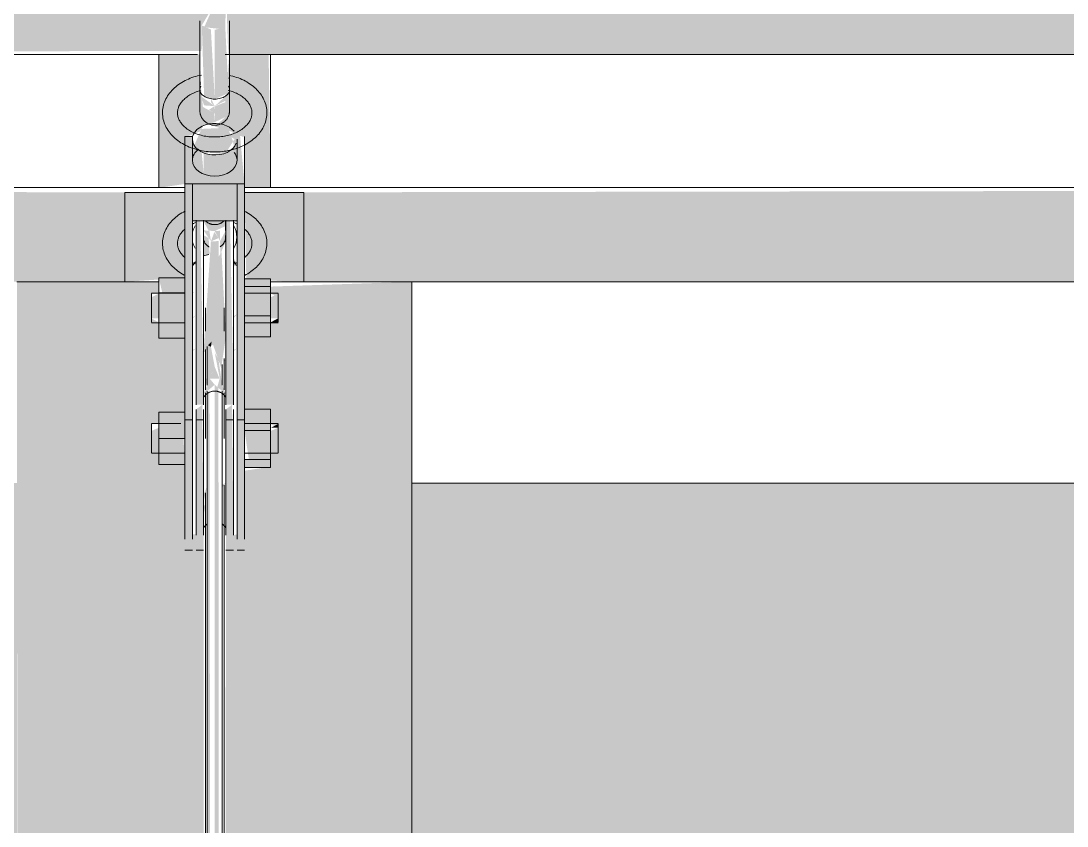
# Model space of a CAD drawing. Header units: inches. Extents: x -54880 to -186, y -132 to 853.
# Drawn here: x -13244.79 to -13227.24, y 272.25 to 285.75 of the extents above; entities that cross this region are included whole.
import ezdxf

# ---------------------------------------------------------------- set-up
doc = ezdxf.new("R2010")
doc.units = ezdxf.units.IN
doc.header["$MEASUREMENT"] = 0
doc.layers.add('M-HVAC-DUCT', color=70, linetype='Continuous', lineweight=9)
doc.layers.add('Q-SPCQ', color=91, linetype='Continuous', lineweight=9)

# ---------------------------------------------------------------- blocks, each defined once
blk = doc.blocks.new('Basketball_Backstop-Performance_Sports_Systems-3103-Ceiling_Hung - 27_-0_ to 27_-11 7_8_-652462-Section 6')
at = {"layer": 'Q-SPCQ'}
h = blk.add_hatch(color=256, dxfattribs=at)
h.paths.add_polyline_path([(-25596.346, 286.937), (-25596.169, 286.696), (-25596.044, 286.937), (-25596.294, 286.937)], flags=0)
h.paths.add_polyline_path([(-25622.044, 286.937), (-25622.169, 286.937), (-25622.104, 286.768)], flags=0)
h.paths.add_polyline_path([(-25647.952, 286.937), (-25647.992, 286.937), (-25647.992, 286.849)], flags=0)
h.paths.add_polyline_path([(-25622.385, 285.674), (-25622.419, 286.937), (-25647.952, 286.937), (-25647.934, 285.187), (-25622.391, 285.247), (-25622.386, 285.644)], flags=0)
h.paths.add_polyline_path([(-25621.992, 285.644), (-25622.169, 286.042), (-25622.346, 285.644), (-25622.072, 285.613), (-25622.044, 285.62)], flags=0)
h.paths.add_polyline_path([(-25596.361, 285.187), (-25596.355, 285.479), (-25596.414, 285.57), (-25596.395, 286.343), (-25596.41, 286.937), (-25622.044, 286.937), (-25621.966, 285.883), (-25621.948, 285.335), (-25621.937, 285.187), (-25596.404, 285.187)], flags=0)
h.paths.add_polyline_path([(-25592.169, 285.187), (-25592.169, 286.937), (-25595.952, 286.909), (-25595.934, 285.187), (-25594.969, 285.187)], flags=0)
h.paths.add_polyline_path([(-25648.346, 286.937), (-25648.164, 286.702), (-25648.044, 286.937), (-25648.294, 286.937)], flags=0)
h.paths.add_polyline_path([(-25652.169, 285.187), (-25648.353, 285.258), (-25648.38, 286.089), (-25648.41, 286.937), (-25652.169, 286.937), (-25652.169, 285.247)], flags=0)
h.paths.add_polyline_path([(-25622.169, 286.446), (-25622.294, 286.937), (-25622.385, 286.937), (-25622.186, 286.485)], flags=0)
for points in [[(-25622.385, 285.674), (-25622.169, 286.042), (-25622.233, 286.593), (-25622.385, 286.937), (-25622.405, 286.042)], [(-25621.992, 285.644), (-25621.971, 286.446), (-25622.104, 286.768), (-25622.169, 286.528), (-25622.169, 286.042), (-25622.044, 285.76)], [(-25622.169, 284.439), (-25622.233, 285.605), (-25622.385, 285.674), (-25622.347, 284.486), (-25622.266, 284.452)], [(-25622.169, 284.439), (-25621.937, 284.537), (-25621.992, 285.644), (-25622.169, 285.6), (-25622.169, 285.009)], [(-25621.231, 282.955), (-25621.265, 285.187), (-25621.925, 285.187), (-25621.99, 284.387), (-25622.169, 284.316), (-25622.169, 284.2), (-25621.932, 284.275), (-25621.99, 284.136), (-25622.169, 283.978), (-25621.893, 283.895), (-25621.844, 283.861), (-25621.706, 283.81), (-25621.669, 283.81), (-25621.669, 282.955), (-25621.232, 282.955)], [(-25622.415, 284.623), (-25622.398, 284.743), (-25622.415, 284.69)], [(-25621.94, 284.781), (-25621.923, 284.796), (-25621.94, 284.796)], [(-25621.844, 283.015), (-25621.669, 283.015), (-25621.743, 283.81), (-25621.833, 283.768), (-25621.862, 283.728), (-25621.844, 283.633), (-25621.981, 283.536), (-25621.981, 283.183), (-25622.266, 283.156), (-25622.356, 283.213), (-25622.39, 283.567), (-25622.531, 283.697), (-25622.544, 283.81), (-25622.669, 283.81), (-25622.669, 283.015), (-25621.981, 283.015)], [(-25622.169, 283.147), (-25621.981, 283.183), (-25621.981, 283.536), (-25622.266, 283.51), (-25622.356, 283.536), (-25622.356, 283.183), (-25622.266, 283.156)], [(-25622.669, 280.229), (-25622.544, 280.229), (-25622.544, 283.015), (-25622.669, 283.015), (-25622.669, 280.322)], [(-25621.794, 282.396), (-25621.794, 283.015), (-25622.544, 283.015), (-25622.544, 282.396)], [(-25621.669, 280.229), (-25621.669, 283.015), (-25621.794, 283.015), (-25621.794, 280.229)], [(-25622.481, 279.612), (-25622.356, 279.612), (-25622.412, 282.396), (-25622.481, 282.396), (-25622.481, 280)], [(-25621.856, 279.612), (-25621.912, 282.396), (-25621.981, 282.396), (-25621.981, 279.612)], [(-25622.669, 281.19), (-25622.669, 281.443), (-25623.106, 281.443), (-25623.048, 281.19)], [(-25621.231, 281.295), (-25621.231, 281.425), (-25621.669, 281.425), (-25621.669, 281.295)], [(-25622.544, 281.179), (-25622.481, 281.229), (-25622.544, 281.18)], [(-25621.669, 280.807), (-25621.231, 280.807), (-25621.231, 281.295), (-25621.669, 281.295)], [(-25623.048, 280.685), (-25622.669, 280.685), (-25622.669, 281.19), (-25623.106, 281.19), (-25623.106, 280.685)], [(-25621.669, 280.45), (-25621.231, 280.45), (-25621.231, 280.807), (-25621.669, 280.807)], [(-25621.106, 280.696), (-25621.106, 280.761), (-25621.231, 280.696)], [(-25623.048, 280.432), (-25622.669, 280.432), (-25622.669, 280.685), (-25623.106, 280.685), (-25623.106, 280.432)], [(-25622.233, 280.288), (-25622.221, 280.374), (-25622.285, 280.311), (-25622.237, 280.288)], [(-25622.544, 279.493), (-25622.544, 280.229), (-25622.669, 280.229), (-25622.669, 279.493)], [(-25621.669, 279.493), (-25621.669, 280.229), (-25621.794, 280.229), (-25621.794, 279.493)], [(-25622.669, 277.141), (-25622.544, 277.141), (-25622.544, 279.493), (-25622.669, 279.493), (-25622.669, 277.424)], [(-25622.481, 279.314), (-25622.356, 279.314), (-25622.356, 279.612), (-25622.481, 279.612)], [(-25621.981, 279.314), (-25621.856, 279.314), (-25621.856, 279.612), (-25621.981, 279.612)], [(-25621.794, 277.141), (-25621.669, 277.141), (-25621.669, 279.493), (-25621.794, 279.493), (-25621.794, 277.424)], [(-25622.356, 277.126), (-25622.378, 279.314), (-25622.481, 279.235), (-25622.481, 277.126)], [(-25621.981, 277.126), (-25621.856, 277.126), (-25621.878, 279.314), (-25621.981, 279.235), (-25621.981, 277.424)], [(-25623.106, 278.75), (-25622.669, 278.75), (-25622.669, 279.187), (-25623.106, 279.187)], [(-25621.669, 278.881), (-25621.231, 278.881), (-25621.231, 279.238), (-25621.669, 279.238), (-25621.669, 279.121)], [(-25621.106, 278.927), (-25621.106, 278.991), (-25621.231, 278.927)], [(-25621.231, 278.393), (-25621.231, 278.881), (-25621.669, 278.881), (-25621.596, 278.393)], [(-25623.048, 278.312), (-25622.669, 278.312), (-25622.693, 278.75), (-25623.106, 278.75), (-25623.106, 278.312)], [(-25622.044, 278.68), (-25622.018, 278.732), (-25622.044, 278.681)], [(-25621.669, 278.262), (-25621.231, 278.262), (-25621.231, 278.393), (-25621.669, 278.393)]]:
    blk.add_hatch(color=256, dxfattribs=at).paths.add_polyline_path(points, flags=0)
h = blk.add_hatch(color=256, dxfattribs=at)
h.paths.add_polyline_path([(-25622.169, 284.32), (-25622.233, 284.448), (-25622.228, 284.376), (-25622.175, 284.326)], flags=0)
h.paths.add_polyline_path([(-25622.169, 284.2), (-25622.175, 284.32), (-25622.266, 284.258), (-25622.182, 284.208)], flags=0)
h.paths.add_polyline_path([(-25623.075, 282.955), (-25622.669, 283.015), (-25622.638, 283.81), (-25622.415, 283.896), (-25622.356, 283.996), (-25622.169, 284.052), (-25622.182, 284.198), (-25622.356, 284.198), (-25622.399, 284.623), (-25622.416, 285.187), (-25623.106, 285.187), (-25623.106, 282.955)], flags=0)
h = blk.add_hatch(color=256, dxfattribs=at)
h.paths.add_polyline_path([(-25622.347, 284.167), (-25622.169, 284.2), (-25622.393, 284.32)], flags=0)
h.paths.add_polyline_path([(-25622.169, 284.32), (-25622.4, 284.486), (-25622.347, 284.333), (-25622.266, 284.327)], flags=0)
h = blk.add_hatch(color=256, dxfattribs=at)
h.paths.add_polyline_path([(-25622.169, 284.052), (-25621.955, 284.153), (-25621.925, 284.316), (-25622.169, 284.2)], flags=0)
h.paths.add_polyline_path([(-25622.169, 284.32), (-25621.929, 284.439), (-25621.992, 284.485), (-25622.072, 284.41)], flags=0)
h = blk.add_hatch(color=256, dxfattribs=at)
h.paths.add_polyline_path([(-25621.981, 283.536), (-25621.862, 283.728), (-25621.948, 283.958), (-25622.39, 283.938), (-25622.507, 283.676), (-25622.356, 283.536)], flags=0)
h.paths.add_polyline_path([(-25622.337, 283.721), (-25622.356, 283.821), (-25622.169, 283.766)], flags=0)
h = blk.add_hatch(color=256, dxfattribs=at)
h.paths.add_polyline_path([(-25622.337, 283.721), (-25622.169, 283.766), (-25622.39, 283.831)], flags=0)
h.paths.add_polyline_path([(-25621.759, 283.728), (-25621.727, 283.895), (-25621.948, 283.831)], flags=0)
h = blk.add_hatch(color=256, dxfattribs=at)
h.paths.add_polyline_path([(-25670.174, 281.375), (-25623.674, 281.375), (-25623.674, 282.875), (-25670.174, 282.955), (-25670.174, 282.665)], flags=0)
h.paths.add_polyline_path([(-25574.174, 281.375), (-25574.174, 282.955), (-25620.674, 282.875), (-25620.674, 281.375), (-25577.689, 281.375)], flags=0)
h.paths.add_polyline_path([(-25622.079, 282.059), (-25622.072, 281.848), (-25621.981, 282.059), (-25621.981, 282.237), (-25622.077, 282.064)], flags=0)
h.paths.add_polyline_path([(-25622.233, 282.052), (-25622.105, 282.107), (-25622.174, 282.212), (-25622.23, 282.059)], flags=0)
h.paths.add_polyline_path([(-25622.356, 281.808), (-25622.254, 281.844), (-25622.271, 282.109), (-25622.356, 282.157), (-25622.356, 281.835)], flags=0)
h.paths.add_polyline_path([(-25621.856, 281.928), (-25621.799, 282.125), (-25621.856, 281.937)], flags=0)
h.paths.add_polyline_path([(-25622.169, 282.226), (-25621.981, 282.312), (-25621.986, 282.396), (-25622.356, 282.39), (-25622.271, 282.232), (-25622.174, 282.227)], flags=0)
h = blk.add_hatch(color=256, dxfattribs=at)
h.paths.add_polyline_path([(-25623.674, 281.375), (-25622.669, 281.443), (-25622.669, 282.875), (-25623.674, 282.875), (-25623.674, 282.665)], flags=0)
h.paths.add_polyline_path([(-25620.674, 281.375), (-25620.674, 282.875), (-25621.669, 282.875), (-25621.639, 281.425), (-25620.888, 281.375)], flags=0)
h.paths.add_polyline_path([(-25622.483, 281.623), (-25622.481, 281.624), (-25622.544, 281.623)], flags=0)
h.paths.add_polyline_path([(-25621.856, 281.623), (-25621.794, 281.681), (-25621.856, 281.776)], flags=0)
h = blk.add_hatch(color=256, dxfattribs=at)
h.paths.add_polyline_path([(-25622.079, 282.059), (-25622.079, 282.231), (-25622.169, 282.226)], flags=0)
h.paths.add_polyline_path([(-25622.233, 282.052), (-25622.258, 282.231), (-25622.356, 282.237)], flags=0)
h.paths.add_polyline_path([(-25622.061, 279.931), (-25621.981, 280.452), (-25622.055, 281.875), (-25622.105, 281.793), (-25622.105, 282.058), (-25622.233, 282.052), (-25622.356, 280.187), (-25622.198, 280.322), (-25622.083, 280)], flags=0)
h = blk.add_hatch(color=256, dxfattribs=at)
h.paths.add_polyline_path([(-25625.126, 157.563), (-25622.294, 157.563), (-25622.294, 160.188), (-25625.39, 160.188), (-25625.374, 157.563)], flags=0)
h.paths.add_polyline_path([(-25620.718, 157.563), (-25618.958, 157.563), (-25618.974, 160.188), (-25622.044, 160.188), (-25622.044, 157.563), (-25620.888, 157.563)], flags=0)
h.paths.add_polyline_path([(-25618.958, 164.313), (-25618.861, 164.313), (-25618.936, 224.792), (-25619.937, 224.75), (-25622.013, 224.75), (-25621.948, 213.056), (-25621.669, 213.056), (-25621.669, 211.919), (-25621.794, 211.919), (-25621.794, 211.694), (-25621.669, 211.641), (-25621.669, 210.671), (-25621.231, 210.671), (-25621.231, 210.425), (-25621.106, 210.36), (-25621.106, 209.942), (-25621.231, 209.942), (-25621.317, 209.695), (-25621.669, 209.641), (-25621.669, 208.574), (-25621.794, 208.574), (-25621.856, 208.559), (-25621.981, 208.559), (-25622.044, 164.313), (-25618.974, 164.313)], flags=0)
h.paths.add_polyline_path([(-25622.356, 208.884), (-25622.294, 209.122), (-25622.356, 209.061)], flags=0)
h.paths.add_polyline_path([(-25623.323, 224.76), (-25623.656, 224.794), (-25623.479, 224.771)], flags=0)
h.paths.add_polyline_path([(-25625.208, 164.313), (-25622.294, 164.313), (-25622.356, 208.559), (-25622.481, 208.574), (-25622.544, 208.574), (-25622.669, 208.574), (-25622.669, 209.746), (-25623.106, 209.746), (-25623.106, 209.942), (-25623.231, 210.011), (-25623.231, 210.425), (-25623.106, 210.425), (-25623.031, 210.621), (-25622.669, 210.621), (-25622.669, 211.694), (-25622.544, 211.694), (-25622.544, 211.919), (-25622.669, 211.919), (-25622.611, 213.056), (-25622.356, 213.056), (-25622.325, 224.751), (-25625.486, 224.751), (-25625.407, 164.313), (-25625.374, 164.313)], flags=0)
h.paths.add_polyline_path([(-25621.856, 210.425), (-25621.794, 210.425), (-25621.856, 210.668)], flags=0)
h.paths.add_polyline_path([(-25622.544, 210.425), (-25622.481, 210.474), (-25622.544, 210.426)], flags=0)
h.paths.add_polyline_path([(-25622.356, 210.933), (-25622.325, 210.944), (-25622.356, 210.944)], flags=0)
h.paths.add_polyline_path([(-25622.013, 211.459), (-25621.981, 211.509), (-25622.013, 211.482)], flags=0)
h.paths.add_polyline_path([(-25622.611, 213.766), (-25622.544, 213.914), (-25622.39, 213.831), (-25622.544, 213.786)], flags=0)
h.paths.add_polyline_path([(-25621.025, 225.241), (-25620.869, 225.204), (-25620.888, 225.232)], flags=0)
h.paths.add_polyline_path([(-25619.801, 225.187), (-25618.861, 225.248), (-25618.861, 281.375), (-25621.231, 281.295), (-25621.231, 281.179), (-25621.106, 281.114), (-25621.106, 280.696), (-25621.231, 280.696), (-25621.317, 280.45), (-25621.669, 280.45), (-25621.669, 279.238), (-25621.231, 279.238), (-25621.231, 278.991), (-25621.106, 278.927), (-25621.106, 278.509), (-25621.231, 278.509), (-25621.317, 278.262), (-25621.669, 278.208), (-25621.669, 277.141), (-25621.794, 277.141), (-25621.856, 277.126), (-25621.981, 277.126), (-25622.013, 225.249), (-25619.832, 225.195)], flags=0)
h.paths.add_polyline_path([(-25622.356, 277.451), (-25622.325, 277.628), (-25622.356, 277.628)], flags=0)
h.paths.add_polyline_path([(-25623.656, 225.189), (-25622.325, 225.25), (-25622.356, 277.126), (-25622.481, 277.141), (-25622.544, 277.141), (-25622.669, 277.141), (-25622.669, 278.312), (-25623.106, 278.312), (-25623.106, 278.509), (-25623.231, 278.573), (-25623.231, 278.991), (-25623.106, 278.991), (-25623.02, 279.187), (-25622.669, 279.187), (-25622.669, 280.432), (-25623.106, 280.432), (-25623.106, 280.696), (-25623.231, 280.761), (-25623.231, 281.179), (-25623.106, 281.19), (-25623.106, 281.375), (-25625.486, 281.375), (-25625.448, 225.231), (-25624.853, 225.234), (-25623.559, 225.204)], flags=0)
h.paths.add_polyline_path([(-25622.356, 279.5), (-25622.32, 279.579), (-25622.356, 279.511)], flags=0)
h.paths.add_polyline_path([(-25622.018, 280.022), (-25621.981, 280.076), (-25622.018, 280.049)], flags=0)
h = blk.add_hatch(color=256, dxfattribs=at)
h.paths.add_polyline_path([(-25623.106, 280.761), (-25623.106, 281.179), (-25623.231, 281.114), (-25623.231, 280.761)], flags=0)
h.paths.add_polyline_path([(-25622.544, 280.761), (-25622.481, 280.812), (-25622.544, 280.777)], flags=0)
h.paths.add_polyline_path([(-25621.106, 280.761), (-25621.106, 281.179), (-25621.231, 281.114), (-25621.231, 280.761)], flags=0)
h.paths.add_polyline_path([(-25621.856, 280.761), (-25621.794, 280.832), (-25621.856, 280.794)], flags=0)
h = blk.add_hatch(color=256, dxfattribs=at)
h.paths.add_polyline_path([(-25622.544, 280.208), (-25622.481, 280.261), (-25622.544, 280.229)], flags=0)
h.paths.add_polyline_path([(-25621.856, 280.208), (-25621.794, 280.261), (-25621.856, 280.229)], flags=0)
h = blk.add_hatch(color=256, dxfattribs=at)
h.paths.add_polyline_path([(-25622.169, 210.929), (-25622.257, 279.574), (-25622.294, 279.489), (-25622.229, 210.944), (-25622.169, 210.929)], flags=0)
h.paths.add_polyline_path([(-25622.294, 279.643), (-25622.169, 279.952), (-25622.233, 280.288), (-25622.294, 280.288), (-25622.294, 279.749)], flags=0)
h = blk.add_hatch(color=256, dxfattribs=at)
h.paths.add_polyline_path([(-25622.169, 210.929), (-25622.044, 210.944), (-25622.107, 279.596), (-25622.169, 279.649), (-25622.169, 211.183)], flags=0)
h.paths.add_polyline_path([(-25622.044, 279.643), (-25622.107, 280.078), (-25622.169, 280.19), (-25622.081, 279.735), (-25622.044, 279.643)], flags=0)
h = blk.add_hatch(color=256, dxfattribs=at)
h.paths.add_polyline_path([(-25622.087, 279.749), (-25622.169, 279.951), (-25622.251, 279.749), (-25622.118, 279.749)], flags=0)
h.paths.add_polyline_path([(-25621.981, 279.489), (-25622.087, 279.749), (-25622.126, 279.612)], flags=0)
h.paths.add_polyline_path([(-25622.356, 279.489), (-25622.169, 279.649), (-25622.251, 279.749), (-25622.307, 279.612)], flags=0)
h = blk.add_hatch(color=256, dxfattribs=at)
h.paths.add_polyline_path([(-25622.304, 278.694), (-25622.304, 278.711), (-25622.304, 278.75)], flags=0)
h.paths.add_polyline_path([(-25622.32, 279.579), (-25622.294, 279.749), (-25622.32, 279.749)], flags=0)
h = blk.add_hatch(color=256, dxfattribs=at)
h.paths.add_polyline_path([(-25621.106, 278.509), (-25621.106, 278.927), (-25621.231, 278.875), (-25621.231, 278.509)], flags=0)
h.paths.add_polyline_path([(-25623.106, 278.509), (-25623.106, 278.927), (-25623.231, 278.875), (-25623.231, 278.509)], flags=0)
h = blk.add_hatch(color=256, dxfattribs=at)
h.paths.add_polyline_path([(-25622.356, 277.689), (-25622.294, 277.947), (-25622.356, 277.812)], flags=0)
h.paths.add_polyline_path([(-25622.044, 277.929), (-25621.981, 278), (-25622.044, 277.978)], flags=0)
for p, q in [((-25622.419, 285.749), (-25622.419, 284.604)), ((-25621.919, 284.588), (-25621.919, 285.749)), ((-25648.038, 285.187), (-25622.456, 285.187)), ((-25623.106, 285.187), (-25623.106, 282.955)), ((-25622.419, 285.187), (-25622.419, 284.595)), ((-25621.991, 285.187), (-25596.296, 285.187)), ((-25621.919, 284.789), (-25621.919, 285.187)), ((-25621.231, 282.955), (-25621.231, 285.187)), ((-25622.544, 283.81), (-25622.669, 283.81)), ((-25622.669, 283.81), (-25622.669, 283.015)), ((-25622.544, 283.766), (-25622.544, 283.412)), ((-25621.794, 283.412), (-25621.794, 283.766)), ((-25621.669, 283.81), (-25621.669, 283.015)), ((-25622.669, 280.229), (-25622.669, 283.015)), ((-25622.669, 283.015), (-25622.544, 283.015)), ((-25622.544, 283.015), (-25621.794, 283.015)), ((-25622.544, 283.015), (-25622.544, 280.229)), ((-25621.794, 280.229), (-25621.794, 283.015)), ((-25621.794, 283.015), (-25621.669, 283.015)), ((-25621.669, 283.015), (-25621.669, 280.229)), ((-25670.174, 282.955), (-25622.669, 282.955)), ((-25622.669, 282.875), (-25623.674, 282.875)), ((-25623.674, 282.875), (-25623.674, 281.375)), ((-25621.669, 282.955), (-25574.174, 282.955)), ((-25620.674, 282.875), (-25621.669, 282.875)), ((-25620.674, 281.375), (-25620.674, 282.875)), ((-25621.794, 282.396), (-25622.544, 282.396)), ((-25622.481, 279.612), (-25622.481, 282.408)), ((-25622.356, 282.408), (-25622.356, 279.612)), ((-25621.981, 279.612), (-25621.981, 282.408)), ((-25621.856, 282.408), (-25621.856, 279.612)), ((-25623.106, 281.19), (-25623.106, 281.443)), ((-25623.106, 281.443), (-25622.669, 281.443)), ((-25621.669, 281.425), (-25621.231, 281.425)), ((-25621.231, 281.425), (-25621.231, 281.295)), ((-25625.486, 281.375), (-25623.11, 281.375)), ((-25621.669, 281.295), (-25621.231, 281.295)), ((-25621.231, 281.295), (-25621.231, 280.807)), ((-25621.227, 281.375), (-25618.861, 281.375)), ((-25574.174, 281.375), (-25618.861, 281.375)), ((-25618.861, 225.045), (-25618.861, 281.375)), ((-25622.669, 281.187), (-25623.231, 281.187)), ((-25623.231, 280.761), (-25623.231, 281.179)), ((-25623.106, 280.685), (-25623.106, 281.19)), ((-25623.106, 281.19), (-25622.669, 281.19)), ((-25621.106, 281.187), (-25621.669, 281.187)), ((-25621.106, 281.179), (-25621.106, 280.761)), ((-25622.325, 280.937), (-25622.325, 280.545)), ((-25622.013, 280.545), (-25622.013, 280.937)), ((-25623.231, 280.696), (-25623.231, 280.761)), ((-25621.669, 280.807), (-25621.231, 280.807)), ((-25621.231, 280.807), (-25621.231, 280.45)), ((-25621.106, 280.761), (-25621.106, 280.696)), ((-25623.231, 280.687), (-25622.669, 280.687)), ((-25623.106, 280.432), (-25623.106, 280.685)), ((-25623.106, 280.685), (-25622.669, 280.685)), ((-25621.669, 280.687), (-25621.106, 280.687)), ((-25622.669, 280.432), (-25623.106, 280.432)), ((-25621.669, 280.45), (-25621.231, 280.45)), ((-25622.669, 279.482), (-25622.669, 280.229)), ((-25622.544, 280.229), (-25622.544, 279.482)), ((-25622.325, 280.241), (-25622.325, 279.566)), ((-25622.294, 280.288), (-25622.294, 279.643)), ((-25621.794, 279.482), (-25621.794, 280.229)), ((-25621.669, 280.229), (-25621.669, 279.482)), ((-25622.013, 279.566), (-25622.013, 280.087)), ((-25622.044, 279.643), (-25622.044, 279.987)), ((-25622.669, 277.058), (-25622.669, 279.495)), ((-25622.544, 279.495), (-25622.544, 277.058)), ((-25622.481, 279.314), (-25622.481, 279.612)), ((-25622.356, 279.612), (-25622.356, 279.314)), ((-25622.325, 279.515), (-25622.325, 278.75)), ((-25622.294, 279.542), (-25622.294, 210.741)), ((-25622.044, 210.741), (-25622.044, 279.542)), ((-25622.013, 278.75), (-25622.013, 279.515)), ((-25621.981, 279.314), (-25621.981, 279.612)), ((-25621.856, 279.612), (-25621.856, 279.314)), ((-25621.794, 277.058), (-25621.794, 279.495)), ((-25621.669, 279.495), (-25621.669, 277.058)), ((-25623.106, 278.75), (-25623.106, 279.187)), ((-25623.106, 279.187), (-25622.669, 279.187)), ((-25622.481, 277.126), (-25622.481, 279.235)), ((-25622.356, 279.235), (-25622.356, 277.126)), ((-25621.981, 277.126), (-25621.981, 279.235)), ((-25621.856, 279.235), (-25621.856, 277.126)), ((-25621.669, 279.238), (-25621.231, 279.238)), ((-25621.231, 279.238), (-25621.231, 278.881)), ((-25622.739, 279), (-25623.231, 279)), ((-25623.231, 278.927), (-25623.231, 278.991)), ((-25622.669, 279.062), (-25622.544, 279.062)), ((-25622.481, 279.062), (-25622.356, 279.062)), ((-25621.981, 279.062), (-25621.856, 279.062)), ((-25621.794, 279.062), (-25621.669, 279.062)), ((-25621.106, 279), (-25621.669, 279)), ((-25621.106, 278.991), (-25621.106, 278.927)), ((-25623.231, 278.509), (-25623.231, 278.927)), ((-25621.669, 278.881), (-25621.231, 278.881)), ((-25621.231, 278.881), (-25621.231, 278.393)), ((-25621.106, 278.927), (-25621.106, 278.509)), ((-25623.106, 278.312), (-25623.106, 278.75)), ((-25622.669, 278.75), (-25623.106, 278.75)), ((-25623.231, 278.5), (-25622.669, 278.5)), ((-25621.669, 278.5), (-25621.106, 278.5)), ((-25623.106, 278.312), (-25622.669, 278.312)), ((-25621.231, 278.393), (-25621.669, 278.393)), ((-25621.669, 278.262), (-25621.231, 278.262)), ((-25621.231, 278.393), (-25621.231, 278.262)), ((-25622.013, 211.459), (-25622.013, 277.965)), ((-25622.325, 277.836), (-25622.325, 210.936)), ((-25622.669, 276.875), (-25622.544, 276.875)), ((-25622.481, 276.875), (-25622.356, 276.875)), ((-25621.981, 276.875), (-25621.856, 276.875)), ((-25621.794, 276.875), (-25621.669, 276.875))]:
    blk.add_line(p, q, dxfattribs=at)
at = {"layer": 'Q-SPCQ', "flags": 128}
for points in [[(-25622.392, 284.842), (-25622.425, 284.835), (-25622.457, 284.827), (-25622.488, 284.819), (-25622.519, 284.809), (-25622.55, 284.799), (-25622.58, 284.787), (-25622.61, 284.775), (-25622.639, 284.762), (-25622.667, 284.748), (-25622.695, 284.733), (-25622.722, 284.717), (-25622.748, 284.701), (-25622.774, 284.683), (-25622.798, 284.665), (-25622.822, 284.646), (-25622.845, 284.626), (-25622.866, 284.606), (-25622.887, 284.584), (-25622.907, 284.562), (-25622.925, 284.539), (-25622.943, 284.516), (-25622.959, 284.492), (-25622.974, 284.467), (-25622.987, 284.442), (-25622.999, 284.416), (-25623.01, 284.389), (-25623.02, 284.362), (-25623.027, 284.335), (-25623.034, 284.307), (-25623.039, 284.279), (-25623.042, 284.251), (-25623.044, 284.223), (-25623.044, 284.208)], [(-25621.294, 284.208), (-25621.295, 284.236), (-25621.297, 284.264), (-25621.301, 284.292), (-25621.307, 284.32), (-25621.314, 284.348), (-25621.322, 284.375), (-25621.332, 284.402), (-25621.344, 284.428), (-25621.357, 284.453), (-25621.371, 284.479), (-25621.386, 284.503), (-25621.403, 284.527), (-25621.421, 284.55), (-25621.44, 284.573), (-25621.46, 284.594), (-25621.481, 284.615), (-25621.503, 284.635), (-25621.526, 284.655), (-25621.551, 284.674), (-25621.575, 284.691), (-25621.601, 284.708), (-25621.628, 284.725), (-25621.655, 284.74), (-25621.683, 284.754), (-25621.712, 284.768), (-25621.741, 284.781), (-25621.771, 284.793), (-25621.802, 284.803), (-25621.832, 284.814), (-25621.864, 284.823), (-25621.896, 284.831), (-25621.928, 284.838)], [(-25622.794, 284.208), (-25622.793, 284.222), (-25622.792, 284.236), (-25622.79, 284.25), (-25622.787, 284.265), (-25622.784, 284.279), (-25622.779, 284.293), (-25622.774, 284.307), (-25622.768, 284.322), (-25622.76, 284.336), (-25622.752, 284.35), (-25622.743, 284.364), (-25622.733, 284.379), (-25622.723, 284.393), (-25622.711, 284.407), (-25622.698, 284.42), (-25622.684, 284.434), (-25622.67, 284.447), (-25622.654, 284.46), (-25622.638, 284.473), (-25622.621, 284.485), (-25622.602, 284.497), (-25622.584, 284.509), (-25622.564, 284.52), (-25622.543, 284.53), (-25622.522, 284.54), (-25622.501, 284.55), (-25622.478, 284.559), (-25622.455, 284.567), (-25622.432, 284.575), (-25622.407, 284.582)], [(-25622.419, 284.595), (-25622.419, 284.566), (-25622.419, 284.537), (-25622.419, 284.51), (-25622.419, 284.483), (-25622.419, 284.458), (-25622.419, 284.434), (-25622.419, 284.412), (-25622.419, 284.391), (-25622.419, 284.371), (-25622.419, 284.353), (-25622.419, 284.336), (-25622.419, 284.32), (-25622.419, 284.306), (-25622.419, 284.294), (-25622.419, 284.283), (-25622.419, 284.273), (-25622.419, 284.266), (-25622.419, 284.259), (-25622.419, 284.255), (-25622.419, 284.252), (-25622.419, 284.25)], [(-25622.419, 284.25), (-25622.419, 284.251), (-25622.419, 284.253), (-25622.419, 284.257), (-25622.419, 284.263), (-25622.419, 284.27), (-25622.419, 284.279), (-25622.419, 284.289), (-25622.419, 284.301), (-25622.419, 284.314), (-25622.419, 284.329), (-25622.419, 284.345), (-25622.419, 284.363), (-25622.419, 284.382), (-25622.419, 284.403), (-25622.419, 284.425), (-25622.419, 284.448), (-25622.419, 284.472), (-25622.419, 284.498), (-25622.419, 284.525), (-25622.419, 284.553), (-25622.419, 284.583), (-25622.419, 284.595)], [(-25621.943, 284.585), (-25621.919, 284.578), (-25621.895, 284.571), (-25621.872, 284.563), (-25621.849, 284.555), (-25621.827, 284.545), (-25621.805, 284.536), (-25621.785, 284.525), (-25621.765, 284.515), (-25621.745, 284.503), (-25621.727, 284.492), (-25621.709, 284.48), (-25621.692, 284.467), (-25621.676, 284.454), (-25621.661, 284.441), (-25621.647, 284.428), (-25621.634, 284.414), (-25621.621, 284.4), (-25621.61, 284.386), (-25621.6, 284.372), (-25621.59, 284.358), (-25621.581, 284.344), (-25621.574, 284.329), (-25621.567, 284.315), (-25621.561, 284.301), (-25621.556, 284.286), (-25621.552, 284.272), (-25621.549, 284.258), (-25621.546, 284.244), (-25621.545, 284.23), (-25621.544, 284.216), (-25621.544, 284.208)], [(-25621.919, 284.595), (-25621.919, 284.566), (-25621.919, 284.537), (-25621.919, 284.51), (-25621.919, 284.483), (-25621.919, 284.458), (-25621.919, 284.434), (-25621.919, 284.412), (-25621.919, 284.391), (-25621.919, 284.371), (-25621.919, 284.353), (-25621.919, 284.336), (-25621.919, 284.32), (-25621.919, 284.306), (-25621.919, 284.294), (-25621.919, 284.283), (-25621.919, 284.273), (-25621.919, 284.266), (-25621.919, 284.259), (-25621.919, 284.255), (-25621.919, 284.252), (-25621.919, 284.25)], [(-25621.919, 284.25), (-25621.919, 284.251), (-25621.919, 284.253), (-25621.919, 284.257), (-25621.919, 284.263), (-25621.919, 284.27), (-25621.919, 284.279), (-25621.919, 284.289), (-25621.919, 284.301), (-25621.919, 284.314), (-25621.919, 284.329), (-25621.919, 284.345), (-25621.919, 284.363), (-25621.919, 284.382), (-25621.919, 284.403), (-25621.919, 284.425), (-25621.919, 284.448), (-25621.919, 284.472), (-25621.919, 284.498), (-25621.919, 284.525), (-25621.919, 284.553), (-25621.919, 284.583), (-25621.919, 284.595)], [(-25623.044, 284.208), (-25623.043, 284.18), (-25623.041, 284.151), (-25623.037, 284.123), (-25623.031, 284.096), (-25623.024, 284.068), (-25623.015, 284.041), (-25623.005, 284.014), (-25622.994, 283.988), (-25622.981, 283.962), (-25622.967, 283.937), (-25622.951, 283.913), (-25622.935, 283.889), (-25622.917, 283.866), (-25622.898, 283.843), (-25622.878, 283.822), (-25622.856, 283.801), (-25622.834, 283.78), (-25622.811, 283.761), (-25622.787, 283.742), (-25622.762, 283.724), (-25622.736, 283.707), (-25622.71, 283.691), (-25622.682, 283.676), (-25622.654, 283.661), (-25622.626, 283.648), (-25622.596, 283.635), (-25622.566, 283.623), (-25622.536, 283.612), (-25622.505, 283.602), (-25622.474, 283.593), (-25622.442, 283.585), (-25622.41, 283.578), (-25622.377, 283.571), (-25622.344, 283.566), (-25622.311, 283.561), (-25622.278, 283.558), (-25622.245, 283.555), (-25622.211, 283.553), (-25622.178, 283.553), (-25622.144, 283.553), (-25622.111, 283.554), (-25622.077, 283.556), (-25622.044, 283.559), (-25622.011, 283.563), (-25621.978, 283.568), (-25621.945, 283.574), (-25621.913, 283.581), (-25621.881, 283.588), (-25621.849, 283.597), (-25621.818, 283.607), (-25621.787, 283.617), (-25621.757, 283.629), (-25621.728, 283.641), (-25621.699, 283.654), (-25621.67, 283.668), (-25621.643, 283.683), (-25621.616, 283.699), (-25621.589, 283.715), (-25621.564, 283.732), (-25621.539, 283.751), (-25621.516, 283.77), (-25621.493, 283.79), (-25621.471, 283.81), (-25621.451, 283.831), (-25621.431, 283.853), (-25621.412, 283.876), (-25621.395, 283.9), (-25621.379, 283.924), (-25621.364, 283.949), (-25621.35, 283.974), (-25621.338, 284), (-25621.327, 284.026), (-25621.318, 284.053), (-25621.31, 284.081), (-25621.304, 284.108), (-25621.299, 284.136), (-25621.296, 284.164), (-25621.294, 284.193), (-25621.294, 284.208)], [(-25621.544, 284.208), (-25621.544, 284.194), (-25621.545, 284.18), (-25621.547, 284.165), (-25621.55, 284.151), (-25621.554, 284.137), (-25621.558, 284.123), (-25621.564, 284.108), (-25621.57, 284.094), (-25621.577, 284.08), (-25621.585, 284.065), (-25621.594, 284.051), (-25621.604, 284.037), (-25621.615, 284.023), (-25621.627, 284.009), (-25621.64, 283.995), (-25621.653, 283.982), (-25621.668, 283.969), (-25621.683, 283.955), (-25621.7, 283.943), (-25621.717, 283.93), (-25621.735, 283.919), (-25621.754, 283.907), (-25621.774, 283.896), (-25621.794, 283.885), (-25621.815, 283.875), (-25621.837, 283.866), (-25621.859, 283.857), (-25621.883, 283.849), (-25621.906, 283.841), (-25621.93, 283.834), (-25621.955, 283.828), (-25621.98, 283.822), (-25622.005, 283.817), (-25622.031, 283.813), (-25622.056, 283.809), (-25622.083, 283.807), (-25622.109, 283.804), (-25622.135, 283.803), (-25622.162, 283.803), (-25622.188, 283.803), (-25622.215, 283.804), (-25622.241, 283.805), (-25622.267, 283.808), (-25622.293, 283.811), (-25622.319, 283.815), (-25622.344, 283.819), (-25622.369, 283.825), (-25622.394, 283.831), (-25622.419, 283.837), (-25622.442, 283.845), (-25622.466, 283.853), (-25622.489, 283.861), (-25622.511, 283.87), (-25622.532, 283.88), (-25622.553, 283.89), (-25622.573, 283.901), (-25622.592, 283.912), (-25622.611, 283.924), (-25622.629, 283.936), (-25622.645, 283.949), (-25622.661, 283.961), (-25622.677, 283.975), (-25622.691, 283.988), (-25622.704, 284.002), (-25622.716, 284.015), (-25622.728, 284.029), (-25622.738, 284.044), (-25622.748, 284.058), (-25622.756, 284.072), (-25622.764, 284.086), (-25622.771, 284.101), (-25622.776, 284.115), (-25622.781, 284.129), (-25622.785, 284.144), (-25622.789, 284.158), (-25622.791, 284.172), (-25622.793, 284.186), (-25622.794, 284.2), (-25622.794, 284.208)], [(-25622.169, 284), (-25622.179, 284), (-25622.189, 284.001), (-25622.199, 284.002), (-25622.209, 284.003), (-25622.218, 284.005), (-25622.228, 284.007), (-25622.238, 284.01), (-25622.247, 284.013), (-25622.257, 284.016), (-25622.266, 284.02), (-25622.275, 284.024), (-25622.284, 284.028), (-25622.293, 284.033), (-25622.302, 284.038), (-25622.31, 284.044), (-25622.318, 284.049), (-25622.326, 284.056), (-25622.334, 284.062), (-25622.341, 284.069), (-25622.348, 284.076), (-25622.355, 284.083), (-25622.361, 284.091), (-25622.368, 284.099), (-25622.374, 284.107), (-25622.379, 284.115), (-25622.384, 284.123), (-25622.389, 284.132), (-25622.394, 284.141), (-25622.398, 284.15), (-25622.402, 284.159), (-25622.405, 284.169), (-25622.408, 284.178), (-25622.411, 284.188), (-25622.413, 284.198), (-25622.415, 284.208), (-25622.417, 284.217), (-25622.418, 284.227), (-25622.418, 284.237), (-25622.419, 284.247), (-25622.419, 284.25)], [(-25621.919, 284.25), (-25621.919, 284.24), (-25621.92, 284.23), (-25621.921, 284.22), (-25621.922, 284.21), (-25621.924, 284.2), (-25621.926, 284.191), (-25621.929, 284.181), (-25621.931, 284.171), (-25621.935, 284.162), (-25621.939, 284.153), (-25621.943, 284.144), (-25621.947, 284.135), (-25621.952, 284.126), (-25621.957, 284.117), (-25621.962, 284.109), (-25621.968, 284.101), (-25621.974, 284.093), (-25621.981, 284.085), (-25621.988, 284.078), (-25621.995, 284.071), (-25622.002, 284.064), (-25622.01, 284.057), (-25622.017, 284.051), (-25622.025, 284.045), (-25622.034, 284.04), (-25622.042, 284.034), (-25622.051, 284.03), (-25622.06, 284.025), (-25622.069, 284.021), (-25622.078, 284.017), (-25622.088, 284.014), (-25622.097, 284.01), (-25622.107, 284.008), (-25622.116, 284.006), (-25622.126, 284.004), (-25622.136, 284.002), (-25622.146, 284.001), (-25622.156, 284), (-25622.166, 284), (-25622.169, 284)], [(-25622.667, 282.56), (-25622.695, 282.545), (-25622.722, 282.53), (-25622.748, 282.513), (-25622.774, 282.496), (-25622.798, 282.478), (-25622.822, 282.459), (-25622.845, 282.439), (-25622.866, 282.418), (-25622.887, 282.397), (-25622.907, 282.375), (-25622.925, 282.352), (-25622.943, 282.328), (-25622.959, 282.304), (-25622.974, 282.28), (-25622.987, 282.254), (-25622.999, 282.228), (-25623.01, 282.202), (-25623.02, 282.175), (-25623.027, 282.148), (-25623.034, 282.12), (-25623.039, 282.092), (-25623.042, 282.064), (-25623.044, 282.036), (-25623.044, 282.02)], [(-25621.294, 282.02), (-25621.295, 282.049), (-25621.297, 282.077), (-25621.301, 282.105), (-25621.307, 282.133), (-25621.314, 282.16), (-25621.322, 282.187), (-25621.332, 282.214), (-25621.344, 282.24), (-25621.357, 282.266), (-25621.371, 282.291), (-25621.386, 282.316), (-25621.403, 282.339), (-25621.421, 282.363), (-25621.44, 282.385), (-25621.46, 282.407), (-25621.481, 282.428), (-25621.503, 282.448), (-25621.526, 282.467), (-25621.551, 282.486), (-25621.575, 282.504), (-25621.601, 282.521), (-25621.628, 282.537), (-25621.655, 282.552)], [(-25622.543, 282.343), (-25622.522, 282.353), (-25622.501, 282.362), (-25622.478, 282.371)], [(-25622.324, 282.396), (-25622.317, 282.39), (-25622.311, 282.384), (-25622.304, 282.379), (-25622.297, 282.374), (-25622.289, 282.369), (-25622.282, 282.364), (-25622.274, 282.36), (-25622.266, 282.356), (-25622.258, 282.352), (-25622.25, 282.348), (-25622.242, 282.345), (-25622.234, 282.342), (-25622.225, 282.34), (-25622.217, 282.338), (-25622.208, 282.336), (-25622.199, 282.335), (-25622.191, 282.334), (-25622.182, 282.333), (-25622.173, 282.333), (-25622.164, 282.333), (-25622.156, 282.333), (-25622.147, 282.334), (-25622.138, 282.335), (-25622.129, 282.336), (-25622.121, 282.338), (-25622.112, 282.34), (-25622.104, 282.343), (-25622.095, 282.345), (-25622.087, 282.348), (-25622.079, 282.352), (-25622.071, 282.356), (-25622.063, 282.36), (-25622.056, 282.364), (-25622.048, 282.369), (-25622.041, 282.374), (-25622.034, 282.379), (-25622.027, 282.384), (-25622.02, 282.39), (-25622.014, 282.396)], [(-25621.986, 282.236), (-25621.986, 282.25), (-25621.986, 282.265), (-25621.986, 282.28), (-25621.986, 282.296), (-25621.986, 282.312), (-25621.986, 282.329), (-25621.986, 282.347), (-25621.986, 282.365), (-25621.986, 282.384), (-25621.986, 282.403)], [(-25621.986, 282.389), (-25621.986, 282.37), (-25621.986, 282.352), (-25621.986, 282.334), (-25621.986, 282.317), (-25621.986, 282.3), (-25621.986, 282.284), (-25621.986, 282.269), (-25621.986, 282.254), (-25621.986, 282.24)], [(-25621.849, 282.367), (-25621.827, 282.358), (-25621.805, 282.348)], [(-25622.794, 282.02), (-25622.793, 282.035), (-25622.792, 282.049), (-25622.79, 282.063), (-25622.787, 282.077), (-25622.784, 282.091), (-25622.779, 282.106), (-25622.774, 282.12), (-25622.768, 282.134), (-25622.76, 282.148), (-25622.752, 282.163), (-25622.743, 282.177), (-25622.733, 282.191), (-25622.723, 282.205), (-25622.711, 282.219), (-25622.698, 282.233), (-25622.684, 282.246), (-25622.67, 282.26)], [(-25621.986, 282.125), (-25621.987, 282.118), (-25621.987, 282.11), (-25621.988, 282.103), (-25621.989, 282.095), (-25621.99, 282.088), (-25621.992, 282.08), (-25621.994, 282.073), (-25621.996, 282.066), (-25621.998, 282.059), (-25622.001, 282.052), (-25622.004, 282.045), (-25622.008, 282.038), (-25622.011, 282.032), (-25622.015, 282.025), (-25622.019, 282.019), (-25622.024, 282.013), (-25622.028, 282.007), (-25622.033, 282.001), (-25622.038, 281.996), (-25622.043, 281.99), (-25622.049, 281.985), (-25622.054, 281.98), (-25622.06, 281.976), (-25622.066, 281.971), (-25622.073, 281.967), (-25622.079, 281.963)], [(-25621.986, 282.149), (-25621.986, 282.143), (-25621.986, 282.137), (-25621.986, 282.133), (-25621.986, 282.13), (-25621.986, 282.127), (-25621.986, 282.126), (-25621.986, 282.125)], [(-25621.986, 282.125), (-25621.986, 282.125), (-25621.986, 282.127), (-25621.986, 282.129), (-25621.986, 282.132), (-25621.986, 282.136), (-25621.986, 282.141), (-25621.986, 282.147)], [(-25621.661, 282.254), (-25621.647, 282.24), (-25621.634, 282.227), (-25621.621, 282.213), (-25621.61, 282.199), (-25621.6, 282.185), (-25621.59, 282.17), (-25621.581, 282.156), (-25621.574, 282.142), (-25621.567, 282.128), (-25621.561, 282.113), (-25621.556, 282.099), (-25621.552, 282.085), (-25621.549, 282.071), (-25621.546, 282.056), (-25621.545, 282.042), (-25621.544, 282.028), (-25621.544, 282.02)], [(-25623.044, 282.02), (-25623.043, 281.992), (-25623.041, 281.964), (-25623.037, 281.936), (-25623.031, 281.908), (-25623.024, 281.881), (-25623.015, 281.853), (-25623.005, 281.827), (-25622.994, 281.8), (-25622.981, 281.775), (-25622.967, 281.75), (-25622.951, 281.725), (-25622.935, 281.701), (-25622.917, 281.678), (-25622.898, 281.656), (-25622.878, 281.634), (-25622.856, 281.613), (-25622.834, 281.593), (-25622.811, 281.573), (-25622.787, 281.555), (-25622.762, 281.537), (-25622.736, 281.52), (-25622.71, 281.504), (-25622.682, 281.488)], [(-25622.677, 281.787), (-25622.691, 281.8), (-25622.704, 281.814), (-25622.716, 281.828), (-25622.728, 281.842), (-25622.738, 281.856), (-25622.748, 281.87), (-25622.756, 281.885), (-25622.764, 281.899), (-25622.771, 281.913), (-25622.776, 281.927), (-25622.781, 281.942), (-25622.785, 281.956), (-25622.789, 281.97), (-25622.791, 281.984), (-25622.793, 281.999), (-25622.794, 282.013), (-25622.794, 282.02)], [(-25622.261, 281.959), (-25622.267, 281.962), (-25622.274, 281.966), (-25622.28, 281.97), (-25622.286, 281.975), (-25622.292, 281.979), (-25622.298, 281.984), (-25622.303, 281.989), (-25622.308, 281.994), (-25622.314, 282), (-25622.318, 282.006), (-25622.323, 282.011), (-25622.328, 282.017), (-25622.332, 282.024), (-25622.336, 282.03), (-25622.339, 282.037), (-25622.343, 282.043), (-25622.346, 282.05), (-25622.349, 282.057), (-25622.351, 282.064), (-25622.354, 282.071)], [(-25621.67, 281.48), (-25621.643, 281.495), (-25621.616, 281.511), (-25621.589, 281.528), (-25621.564, 281.545), (-25621.539, 281.563), (-25621.516, 281.582), (-25621.493, 281.602), (-25621.471, 281.623), (-25621.451, 281.644), (-25621.431, 281.666), (-25621.412, 281.689), (-25621.395, 281.712), (-25621.379, 281.736), (-25621.364, 281.761), (-25621.35, 281.787), (-25621.338, 281.813), (-25621.327, 281.839), (-25621.318, 281.866), (-25621.31, 281.893), (-25621.304, 281.921), (-25621.299, 281.949), (-25621.296, 281.977), (-25621.294, 282.005), (-25621.294, 282.02)], [(-25621.544, 282.02), (-25621.544, 282.006), (-25621.545, 281.992), (-25621.547, 281.978), (-25621.55, 281.964), (-25621.554, 281.949), (-25621.558, 281.935), (-25621.564, 281.921), (-25621.57, 281.907), (-25621.577, 281.892), (-25621.585, 281.878), (-25621.594, 281.864), (-25621.604, 281.85), (-25621.615, 281.836), (-25621.627, 281.822), (-25621.64, 281.808), (-25621.653, 281.794), (-25621.668, 281.781)], [(-25622.489, 281.674), (-25622.511, 281.683), (-25622.532, 281.692)], [(-25621.794, 281.698), (-25621.815, 281.688), (-25621.837, 281.678), (-25621.859, 281.67)], [(-25621.981, 279.437), (-25621.986, 279.445), (-25621.991, 279.452), (-25621.996, 279.459), (-25622.002, 279.466), (-25622.008, 279.472), (-25622.014, 279.479), (-25622.02, 279.485), (-25622.027, 279.491), (-25622.034, 279.496), (-25622.041, 279.501), (-25622.048, 279.506), (-25622.056, 279.511), (-25622.063, 279.515), (-25622.071, 279.519), (-25622.079, 279.523), (-25622.087, 279.527), (-25622.095, 279.53), (-25622.104, 279.533), (-25622.112, 279.535), (-25622.121, 279.537), (-25622.129, 279.539), (-25622.138, 279.54), (-25622.147, 279.541), (-25622.156, 279.542), (-25622.164, 279.542), (-25622.173, 279.542), (-25622.182, 279.542), (-25622.191, 279.541), (-25622.2, 279.54), (-25622.208, 279.539), (-25622.217, 279.537), (-25622.225, 279.535), (-25622.234, 279.532), (-25622.242, 279.53), (-25622.25, 279.527), (-25622.259, 279.523), (-25622.267, 279.519), (-25622.274, 279.515), (-25622.282, 279.511), (-25622.289, 279.506), (-25622.297, 279.501), (-25622.304, 279.496), (-25622.311, 279.491), (-25622.317, 279.485), (-25622.324, 279.479), (-25622.33, 279.472), (-25622.336, 279.466), (-25622.341, 279.459), (-25622.347, 279.452), (-25622.352, 279.445), (-25622.356, 279.437)], [(-25622.297, 277.314), (-25622.304, 277.309), (-25622.311, 277.303), (-25622.317, 277.297), (-25622.324, 277.291), (-25622.33, 277.285), (-25622.336, 277.278), (-25622.341, 277.272), (-25622.347, 277.265), (-25622.352, 277.257), (-25622.356, 277.25)], [(-25621.981, 277.25), (-25621.986, 277.257), (-25621.991, 277.265), (-25621.996, 277.272), (-25622.002, 277.278), (-25622.008, 277.285), (-25622.014, 277.291), (-25622.02, 277.297), (-25622.027, 277.303), (-25622.034, 277.309), (-25622.041, 277.314)]]:
    blk.add_lwpolyline(points, dxfattribs=at)
at = {"layer": 'Q-SPCQ'}
for start, end in [(150, 165), (0, 30), (330, 0), (195, 210)]:
    blk.add_arc((-25622.174, 282.125), 0.375, start, end, dxfattribs=at)
for centre, start_param, end_param in [((-25622.169, 283.766), 0.523599, 3.141593), ((-25622.169, 283.766), 3.141593, 6.021386), ((-25622.169, 283.412), 2.356194, 3.141593), ((-25622.169, 283.412), 0, 0.523599), ((-25622.169, 283.412), 3.141593, 6.283185), ((-25622.169, 281.578), 1.832596, 2.094395), ((-25622.169, 281.578), 2.617994, 2.879793), ((-25622.169, 281.578), 0.261799, 0.523599)]:
    blk.add_ellipse(centre, major_axis=(0.375, 0), ratio=0.707107, start_param=start_param, end_param=end_param, dxfattribs=at)
for points in [[(-25622.415, 284.568), (-25622.42, 284.586), (-25622.42, 284.605), (-25622.415, 284.623)], [(-25621.923, 284.623), (-25621.918, 284.605), (-25621.918, 284.586), (-25621.923, 284.568)]]:
    blk.add_open_spline(points, degree=3, dxfattribs=at)
for points, knots in [([(-25622.169, 284.439), (-25622.202, 284.439), (-25622.268, 284.448), (-25622.338, 284.477), (-25622.379, 284.509), (-25622.402, 284.537), (-25622.416, 284.566), (-25622.422, 284.605), (-25622.413, 284.635), (-25622.401, 284.654)], [-1, -1, -1, -1, -0.875, -0.75, -0.6875, -0.625, -0.5625, -0.5, -0.375, -0.375, -0.375, -0.375]), ([(-25621.937, 284.654), (-25621.931, 284.645), (-25621.922, 284.625), (-25621.916, 284.585), (-25621.931, 284.536), (-25621.986, 284.483), (-25622.07, 284.448), (-25622.136, 284.439), (-25622.169, 284.439)], [-0.625, -0.625, -0.625, -0.625, -0.5625, -0.5, -0.375, -0.25, -0.125, 0, 0, 0, 0])]:
    blk.add_open_spline(points, degree=3, knots=knots, dxfattribs=at)

msp = doc.modelspace()

# ---------------------------------------------------------------- hatches: boundary and pattern name
at = {"layer": 'M-HVAC-DUCT'}
h = msp.add_hatch(color=256, dxfattribs=at)
h.paths.add_polyline_path([(-12808.26482, 264), (-12615.01674, 264), (-12619.48151, 278), (-13198.03372, 278), (-13202.49848, 264), (-12877.38332, 264)], flags=0)
h.paths.add_polyline_path([(-13413.05169, 264), (-13280.58413, 264), (-13285.0489, 278), (-13423.72456, 278), (-13423.72456, 264)], flags=0)
h.paths.add_polyline_path([(-13277.31287, 264), (-13244.85381, 264), (-13244.85381, 278), (-13281.77763, 278), (-13278.00758, 266.1784)], flags=0)
h.paths.add_polyline_path([(-12021.72456, 264), (-12021.72456, 278), (-12532.49104, 277.92251), (-12536.93109, 264), (-12047.96132, 264)], flags=0)
h.paths.add_polyline_path([(-13238.22881, 264), (-13205.76975, 264), (-13201.30498, 278), (-13238.22881, 278), (-13238.22881, 266.10942)], flags=0)
h.paths.add_polyline_path([(-12611.74548, 264), (-12579.28642, 264), (-12579.30979, 278), (-12616.21024, 278), (-12612.07193, 265.02367)], flags=0)
h.paths.add_polyline_path([(-12572.66142, 264), (-12540.20236, 264), (-12535.73759, 278), (-12572.66142, 277.91642), (-12572.66142, 264.95533)], flags=0)

# ---------------------------------------------------------------- linework, layer by layer
msp.add_line((-13201.30498, 278), (-13238.22881, 278), dxfattribs=at)

# ---------------------------------------------------------------- block references
at = {"layer": 'Q-SPCQ'}
msp.add_blockref('Basketball_Backstop-Performance_Sports_Systems-3103-Ceiling_Hung - 27_-0_ to 27_-11 7_8_-652462-Section 6', (12380.63261, 0), dxfattribs=at)

doc.saveas('drawing.dxf')
